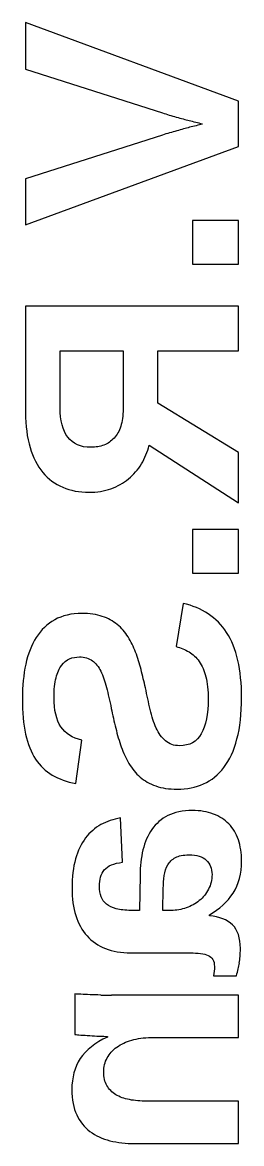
# Model space of a CAD drawing. Header units: millimetres. Extents: x 0 to 270, y 0 to 156.
# Drawn here: x 144.15 to 148.27, y 96.67 to 117.7 of the extents above; entities that cross this region are included whole.
import ezdxf

# ---------------------------------------------------------------- set-up
doc = ezdxf.new("R2010")
doc.units = ezdxf.units.MM
doc.layers.add('text', color=2, linetype='Continuous')

msp = doc.modelspace()

# ---------------------------------------------------------------- linework, layer by layer
at = {"layer": 'text'}
for p, q in [((148.213, 116.216), (144.213, 117.696)), ((144.213, 117.696), (144.213, 116.821)), ((144.213, 116.821), (146.782, 115.998)), ((148.213, 115.368), (148.213, 116.216)), ((146.782, 115.583), (144.213, 114.763)), ((144.213, 113.897), (148.213, 115.368)), ((144.213, 114.763), (144.213, 113.897)), ((148.213, 113.983), (147.347, 113.983)), ((147.347, 113.983), (147.347, 113.163)), ((148.213, 113.163), (148.213, 113.983)), ((147.347, 113.163), (148.213, 113.163)), ((148.213, 112.375), (144.213, 112.375)), ((144.213, 112.375), (144.213, 110.377)), ((148.213, 111.538), (148.213, 112.375)), ((144.863, 110.465), (144.863, 111.538)), ((144.863, 111.538), (146.044, 111.538)), ((146.044, 111.538), (146.044, 110.442)), ((146.695, 110.555), (146.695, 111.538)), ((146.695, 111.538), (148.213, 111.538)), ((148.213, 109.627), (146.695, 110.555)), ((146.532, 109.766), (148.213, 108.685)), ((148.213, 108.685), (148.213, 109.627)), ((148.213, 108.184), (147.347, 108.184)), ((147.347, 108.184), (147.347, 107.363)), ((148.213, 107.363), (148.213, 108.184)), ((147.347, 107.363), (148.213, 107.363)), ((147.172, 106.797), (147.038, 105.989)), ((145.156, 103.419), (145.267, 104.231)), ((146.036, 101.943), (145.996, 102.775)), ((146.362, 101.702), (146.351, 101.04)), ((146.791, 101.04), (146.797, 101.449)), ((146.351, 101.04), (146.195, 101.04)), ((146.947, 101.04), (146.791, 101.04)), ((147.665, 100.941), (147.665, 100.958)), ((146.186, 100.242), (147.305, 100.242)), ((147.742, 99.814), (148.174, 99.814)), ((145.141, 99.474), (145.141, 98.714)), ((148.213, 99.451), (145.829, 99.451)), ((148.213, 98.654), (148.213, 99.451)), ((145.752, 98.677), (145.752, 98.665)), ((146.567, 98.654), (148.213, 98.654)), ((148.213, 97.461), (146.49, 97.461)), ((148.213, 96.666), (148.213, 97.461)), ((146.263, 96.666), (148.213, 96.666))]:
    msp.add_line(p, q, dxfattribs=at)
for centre, radius, start, end in [((82.413, -131.99), 256.192, 75.27385, 75.33151), ((157.518, 74.188), 42.78, 103.491, 103.8271), ((151.591, 99.609), 16.682, 105.7911, 106.7516), ((126.399, 100.56), 20.598, 13.0625, 14.0372), ((162.211, 108.345), 16.762, 192.1053, 193.4079), ((147.005, 100.238), 1.236, 346.1081, 351.4706), ((145.831, 115.199), 15.748, 269.2462, 269.9899), ((146.037, 108.428), 9.757, 266.3566, 267.4264)]:
    msp.add_arc(centre, radius, start, end, dxfattribs=at)
for points in [[(146.782, 115.998), (146.867, 115.971), (146.954, 115.945), (147.043, 115.921)], [(147.043, 115.921), (147.132, 115.896), (147.214, 115.874), (147.288, 115.853)], [(147.293, 115.728), (147.222, 115.709), (147.141, 115.687), (147.051, 115.661)], [(145.005, 109.918), (144.911, 110.046), (144.863, 110.228), (144.863, 110.465)], [(146.044, 110.442), (146.044, 110.317), (146.029, 110.209), (146, 110.12)], [(144.213, 110.377), (144.213, 110.127), (144.241, 109.909), (144.297, 109.723)], [(146, 110.12), (145.971, 110.03), (145.929, 109.956), (145.875, 109.898)], [(145.44, 109.726), (145.245, 109.726), (145.1, 109.79), (145.005, 109.918)], [(145.875, 109.898), (145.821, 109.84), (145.758, 109.797), (145.684, 109.769)], [(144.297, 109.723), (144.353, 109.536), (144.432, 109.38), (144.536, 109.255)], [(145.684, 109.769), (145.61, 109.74), (145.529, 109.726), (145.44, 109.726)], [(146.389, 109.414), (146.454, 109.522), (146.502, 109.639), (146.532, 109.766)], [(146.146, 109.135), (146.243, 109.213), (146.324, 109.306), (146.389, 109.414)], [(144.536, 109.255), (144.639, 109.131), (144.764, 109.037), (144.91, 108.976)], [(144.91, 108.976), (145.057, 108.914), (145.222, 108.883), (145.406, 108.883)], [(145.406, 108.883), (145.555, 108.883), (145.692, 108.906), (145.816, 108.95)], [(145.816, 108.95), (145.94, 108.995), (146.05, 109.056), (146.146, 109.135)], [(147.644, 106.603), (147.507, 106.693), (147.349, 106.758), (147.172, 106.797)], [(144.761, 106.491), (144.619, 106.411), (144.503, 106.301), (144.413, 106.16)], [(145.272, 106.61), (145.073, 106.61), (144.903, 106.57), (144.761, 106.491)], [(145.653, 106.555), (145.545, 106.592), (145.418, 106.61), (145.272, 106.61)], [(145.935, 106.401), (145.855, 106.467), (145.76, 106.518), (145.653, 106.555)], [(147.989, 106.251), (147.896, 106.396), (147.781, 106.513), (147.644, 106.603)], [(146.138, 106.17), (146.083, 106.259), (146.015, 106.336), (145.935, 106.401)], [(148.199, 105.73), (148.152, 105.932), (148.082, 106.106), (147.989, 106.251)], [(144.413, 106.16), (144.324, 106.019), (144.258, 105.851), (144.216, 105.656)], [(146.28, 105.882), (146.24, 105.985), (146.193, 106.081), (146.138, 106.17)], [(147.038, 105.989), (147.127, 105.966), (147.208, 105.933), (147.282, 105.889)], [(145.04, 105.758), (145.098, 105.783), (145.159, 105.795), (145.224, 105.795)], [(145.224, 105.795), (145.322, 105.795), (145.403, 105.771), (145.467, 105.724)], [(146.382, 105.557), (146.354, 105.67), (146.32, 105.779), (146.28, 105.882)], [(147.282, 105.889), (147.356, 105.846), (147.42, 105.785), (147.474, 105.709)], [(144.216, 105.656), (144.174, 105.461), (144.153, 105.248), (144.153, 105.017)], [(144.785, 105.402), (144.811, 105.5), (144.845, 105.577), (144.889, 105.635)], [(144.889, 105.635), (144.932, 105.693), (144.983, 105.734), (145.04, 105.758)], [(145.467, 105.724), (145.53, 105.677), (145.583, 105.611), (145.626, 105.526)], [(147.474, 105.709), (147.528, 105.632), (147.569, 105.536), (147.598, 105.422)], [(148.27, 105.029), (148.27, 105.293), (148.246, 105.527), (148.199, 105.73)], [(144.747, 105.034), (144.747, 105.182), (144.76, 105.304), (144.785, 105.402)], [(145.626, 105.526), (145.668, 105.44), (145.704, 105.339), (145.734, 105.22)], [(147.598, 105.422), (147.628, 105.307), (147.642, 105.169), (147.642, 105.006)], [(145.734, 105.22), (145.763, 105.102), (145.793, 104.972), (145.823, 104.83)], [(146.553, 104.808), (146.522, 104.938), (146.493, 105.074), (146.464, 105.216)], [(144.153, 105.017), (144.153, 104.756), (144.174, 104.532), (144.214, 104.346)], [(144.877, 104.485), (144.79, 104.613), (144.747, 104.796), (144.747, 105.034)], [(147.642, 105.006), (147.642, 104.722), (147.599, 104.505), (147.513, 104.354)], [(148.183, 104.255), (148.241, 104.472), (148.27, 104.73), (148.27, 105.029)], [(146.666, 104.461), (146.621, 104.561), (146.583, 104.677), (146.553, 104.808)], [(144.214, 104.346), (144.255, 104.16), (144.317, 104.004), (144.4, 103.878)], [(145.267, 104.231), (145.094, 104.273), (144.964, 104.357), (144.877, 104.485)], [(145.907, 104.458), (145.936, 104.335), (145.97, 104.218), (146.01, 104.106)], [(146.839, 104.22), (146.769, 104.28), (146.711, 104.361), (146.666, 104.461)], [(147.513, 104.354), (147.427, 104.204), (147.292, 104.129), (147.109, 104.129)], [(146.01, 104.106), (146.05, 103.994), (146.098, 103.89), (146.155, 103.794)], [(147.109, 104.129), (146.999, 104.129), (146.909, 104.159), (146.839, 104.22)], [(147.938, 103.721), (148.044, 103.86), (148.126, 104.038), (148.183, 104.255)], [(144.4, 103.878), (144.484, 103.751), (144.588, 103.652), (144.714, 103.579)], [(146.155, 103.794), (146.212, 103.697), (146.281, 103.613), (146.363, 103.542)], [(147.556, 103.413), (147.704, 103.48), (147.832, 103.582), (147.938, 103.721)], [(144.714, 103.579), (144.84, 103.506), (144.987, 103.453), (145.156, 103.419)], [(146.363, 103.542), (146.446, 103.471), (146.544, 103.415), (146.657, 103.375)], [(146.657, 103.375), (146.771, 103.334), (146.906, 103.314), (147.06, 103.314)], [(147.06, 103.314), (147.242, 103.314), (147.407, 103.347), (147.556, 103.413)], [(147.345, 102.914), (147.163, 102.914), (147.01, 102.882), (146.886, 102.819)], [(147.739, 102.848), (147.624, 102.892), (147.492, 102.914), (147.345, 102.914)], [(148.03, 102.661), (147.951, 102.742), (147.854, 102.805), (147.739, 102.848)], [(145.628, 102.65), (145.518, 102.589), (145.421, 102.505), (145.34, 102.398)], [(145.996, 102.775), (145.862, 102.752), (145.739, 102.71), (145.628, 102.65)], [(146.886, 102.819), (146.762, 102.755), (146.662, 102.669), (146.585, 102.559)], [(148.209, 102.364), (148.168, 102.481), (148.109, 102.58), (148.03, 102.661)], [(146.585, 102.559), (146.508, 102.449), (146.452, 102.32), (146.417, 102.173)], [(145.34, 102.398), (145.259, 102.291), (145.196, 102.16), (145.151, 102.004)], [(148.27, 101.968), (148.27, 102.116), (148.249, 102.248), (148.209, 102.364)], [(145.151, 102.004), (145.107, 101.848), (145.085, 101.665), (145.085, 101.454)], [(146.417, 102.173), (146.382, 102.025), (146.364, 101.868), (146.362, 101.702)], [(146.883, 101.893), (146.916, 101.951), (146.964, 101.997), (147.027, 102.031)], [(147.027, 102.031), (147.089, 102.065), (147.174, 102.082), (147.282, 102.082)], [(147.282, 102.082), (147.428, 102.082), (147.536, 102.048), (147.607, 101.981)], [(145.621, 101.666), (145.635, 101.718), (145.658, 101.763), (145.691, 101.801)], [(145.691, 101.801), (145.724, 101.839), (145.769, 101.87), (145.824, 101.893)], [(145.824, 101.893), (145.88, 101.917), (145.95, 101.933), (146.036, 101.943)], [(146.818, 101.692), (146.828, 101.768), (146.85, 101.836), (146.883, 101.893)], [(147.607, 101.981), (147.678, 101.914), (147.714, 101.824), (147.714, 101.713)], [(148.111, 101.365), (148.217, 101.53), (148.27, 101.732), (148.27, 101.968)], [(145.601, 101.489), (145.601, 101.555), (145.608, 101.614), (145.621, 101.666)], [(146.797, 101.449), (146.8, 101.534), (146.807, 101.615), (146.818, 101.692)], [(147.714, 101.713), (147.714, 101.61), (147.692, 101.518), (147.648, 101.435)], [(145.085, 101.454), (145.085, 101.263), (145.108, 101.093), (145.156, 100.943)], [(145.631, 101.297), (145.611, 101.353), (145.601, 101.417), (145.601, 101.489)], [(147.648, 101.435), (147.605, 101.352), (147.547, 101.281), (147.476, 101.223)], [(147.665, 100.958), (147.857, 101.064), (148.005, 101.199), (148.111, 101.365)], [(145.732, 101.156), (145.685, 101.194), (145.651, 101.241), (145.631, 101.297)], [(145.915, 101.07), (145.84, 101.09), (145.779, 101.118), (145.732, 101.156)], [(147.476, 101.223), (147.405, 101.165), (147.323, 101.12), (147.231, 101.088)], [(145.156, 100.943), (145.203, 100.794), (145.273, 100.667), (145.367, 100.563)], [(146.195, 101.04), (146.083, 101.04), (145.99, 101.05), (145.915, 101.07)], [(147.231, 101.088), (147.138, 101.056), (147.044, 101.04), (146.947, 101.04)], [(148.1, 100.769), (148.001, 100.864), (147.857, 100.922), (147.665, 100.941)], [(148.247, 100.325), (148.247, 100.525), (148.198, 100.673), (148.1, 100.769)], [(145.367, 100.563), (145.461, 100.459), (145.576, 100.38), (145.712, 100.325)], [(145.712, 100.325), (145.848, 100.27), (146.006, 100.242), (146.186, 100.242)], [(148.242, 100.176), (148.245, 100.218), (148.247, 100.268), (148.247, 100.325)], [(147.305, 100.242), (147.377, 100.242), (147.441, 100.239), (147.498, 100.232)], [(147.498, 100.232), (147.555, 100.226), (147.602, 100.214), (147.641, 100.195)], [(147.641, 100.195), (147.68, 100.177), (147.709, 100.152), (147.729, 100.119)], [(147.729, 100.119), (147.749, 100.086), (147.759, 100.043), (147.759, 99.99)], [(148.227, 100.055), (148.233, 100.093), (148.238, 100.133), (148.242, 100.176)], [(147.759, 99.99), (147.759, 99.929), (147.753, 99.871), (147.742, 99.814)], [(148.174, 99.814), (148.185, 99.861), (148.195, 99.904), (148.205, 99.941)], [(145.253, 99.466), (145.203, 99.467), (145.166, 99.47), (145.141, 99.474)], [(145.424, 99.459), (145.36, 99.461), (145.303, 99.464), (145.253, 99.466)], [(145.624, 99.453), (145.554, 99.454), (145.488, 99.456), (145.424, 99.459)], [(145.141, 98.714), (145.164, 98.709), (145.2, 98.706), (145.251, 98.702)], [(145.752, 98.665), (145.517, 98.557), (145.347, 98.422), (145.241, 98.259)], [(145.251, 98.702), (145.301, 98.698), (145.356, 98.695), (145.417, 98.691)], [(145.599, 98.681), (145.659, 98.678), (145.71, 98.677), (145.752, 98.677)], [(146.207, 98.607), (146.316, 98.638), (146.436, 98.654), (146.567, 98.654)], [(145.745, 98.272), (145.788, 98.351), (145.848, 98.418), (145.926, 98.475)], [(145.926, 98.475), (146.005, 98.532), (146.098, 98.576), (146.207, 98.607)], [(145.241, 98.259), (145.135, 98.096), (145.082, 97.903), (145.082, 97.677)], [(145.681, 98.009), (145.681, 98.106), (145.702, 98.193), (145.745, 98.272)], [(145.74, 97.754), (145.701, 97.823), (145.681, 97.909), (145.681, 98.009)], [(145.082, 97.677), (145.082, 97.491), (145.112, 97.335), (145.173, 97.207)], [(145.907, 97.583), (145.836, 97.627), (145.78, 97.684), (145.74, 97.754)], [(146.162, 97.49), (146.063, 97.508), (145.978, 97.54), (145.907, 97.583)], [(146.49, 97.461), (146.371, 97.461), (146.261, 97.471), (146.162, 97.49)], [(145.173, 97.207), (145.233, 97.079), (145.316, 96.975), (145.422, 96.895)], [(145.422, 96.895), (145.528, 96.815), (145.653, 96.756), (145.797, 96.72)], [(145.797, 96.72), (145.941, 96.684), (146.096, 96.666), (146.263, 96.666)]]:
    msp.add_open_spline(points, degree=3, dxfattribs=at)

doc.saveas('drawing.dxf')
